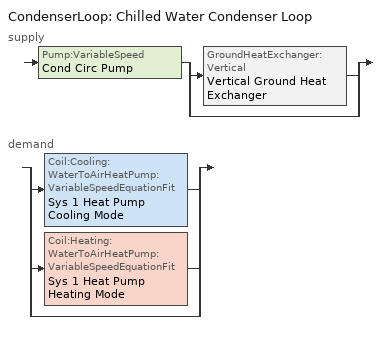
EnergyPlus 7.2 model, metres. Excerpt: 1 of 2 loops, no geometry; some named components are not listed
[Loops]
CondenserLoop 'Chilled Water Condenser Loop'
 supply: Pump:VariableSpeed 'Cond Circ Pump' > split
  | GroundHeatExchanger:Vertical 'Vertical Ground Heat Exchanger'
  | bypass
 demand: split
  | Coil:Cooling:WaterToAirHeatPump:VariableSpeedEquationFit 'Sys 1 Heat Pump Cooling Mode'
  | Coil:Heating:WaterToAirHeatPump:VariableSpeedEquationFit 'Sys 1 Heat Pump Heating Mode'
  | bypass
[ZoneHVAC:WaterToAirHeatPump]
Zone1WTAHP: Availability Schedule=FanAndCoilAvailSched; Supply Air Flow Rate During Cooling Operation {m3/s}=Autosize; Supply Air Flow Rate During Heating Operation {m3/s}=Autosize; Outdoor Air Flow Rate During Cooling Operation {m3/s}=0; Outdoor Air Flow Rate During Heating Operation {m3/s}=0; Supply Air Fan=Zone 1 Fan; Heating Coil=Sys 1 Heat Pump Heating Mode; Cooling Coil=Sys 1 Heat Pump Cooling Mode; Maximum Cycling Rate {cycles/hr}=2.5; Heat Pump Time Constant {s}=60; Fraction of On-Cycle Power Use=0.01; Heat Pump Fan Delay Time {s}=60; Supplemental Heating Coil=Heat Pump DX Supp Heating Coil 1; Maximum Supply Air Temperature from Supplemental Heater {C}=60; Maximum Outdoor Dry-Bulb Temperature for Supplemental Heater Operation {C}=20; Fan Placement=BlowThrough; Supply Air Fan Operating Mode Schedule=CyclingFanSch
[Coil:Cooling:WaterToAirHeatPump:VariableSpeedEquationFit]
Sys 1 Heat Pump Cooling Mode: Number of Speeds=10; Nominal Speed Level=10; Rated Total Cooling Capacity At Selected Nominal Speed Level {w}=Autosize; Rated Volumetric Air Flow Rate At Selected Nominal Speed Level {m3/s}=Autosize; Rated Volumetric Water Flow Rate At Selected Nominal Speed Level {m3/s}=Autosize; Nominal Time for Condensate to Begin Leaving the Coil {s}=0; Initial Moisture Evaporation Rate Divided by Steady-State AC Latent Capacity=0; Flag for Using Hot Gas Reheat, 0 or 1=0; Energy Part Load Fraction Curve=VS Energy Part Load Fraction 1; Speed 1 Reference Unit Total Cooling Capacity At Rated Conditions {w}=1524.1; Speed 1 Reference Unit Sensible Heat Ratio At Rated Conditions=0.75; Speed 1 Reference Unit COP At Rated Conditions=4; Speed 1 Reference Unit Air Flow Rate At Rated Conditions {m3/s}=0.135907; Speed 1 Reference Unit Water Flow Rate At Rated Conditions {m3/s}=0.000381695; Speed 1 Total Cooling Capacity Function of Temperature Curve=TC VS Temp1 Test; Speed 1 Total Cooling Capacity Function of Air Flow Fraction Curve=TC VS AirFrac Test; Speed 1 Total Cooling Capacity Function of Water Flow Fraction Curve=TC VS WaterFrac Test; Speed 1 Energy Input Ratio Function of Temperature Curve=EIR VS Temp1 Test; Speed 1 Energy Input Ratio Function of Air Flow Fraction Curve=EIR VS AirFrac Test; Speed 1 Energy Input Ratio Function of Water Flow Fraction Curve=EIR VS WaterFrac Test; Speed 1 Reference Unit Waste Heat Fraction of Input Power At Rated Conditions=0.1; Speed 1 Waste Heat Function of Temperature Curve=wasteHeat VS Temp1 Test; Speed 2 Reference Unit Total Cooling Capacity At Rated Conditions {w}=1877.9; Speed 2 Reference Unit Sensible Heat Ratio At Rated Conditions=0.75; Speed 2 Reference Unit COP At Rated Conditions=4; Speed 2 Reference Unit Air Flow Rate At Rated Conditions {m3/s}=0.151008; Speed 2 Reference Unit Water Flow Rate At Rated Conditions {m3/s}=0.000381695; Speed 2 Total Cooling Capacity Function of Temperature Curve=TC VS Temp1 Test; Speed 2 Total Cooling Capacity Function of Air Flow Fraction Curve=TC VS AirFrac Test; Speed 2 Total Cooling Capacity Function of Water Flow Fraction Curve=TC VS WaterFrac Test; Speed 2 Energy Input Ratio Function of Temperature Curve=EIR VS Temp1 Test; Speed 2 Energy Input Ratio Function of Air Flow Fraction Curve=EIR VS AirFrac Test; Speed 2 Energy Input Ratio Function of Water Flow Fraction Curve=EIR VS WaterFrac Test; Speed 2 Reference Unit Waste Heat Fraction of Input Power At Rated Conditions=0.1; Speed 2 Waste Heat Function of Temperature Curve=wasteHeat VS Temp1 Test; Speed 3 Reference Unit Total Cooling Capacity At Rated Conditions {w}=2226.6; Speed 3 Reference Unit Sensible Heat Ratio At Rated Conditions=0.75; Speed 3 Reference Unit COP At Rated Conditions=4; Speed 3 Reference Unit Air Flow Rate At Rated Conditions {m3/s}=0.166109; Speed 3 Reference Unit Water Flow Rate At Rated Conditions {m3/s}=0.000381695; Speed 3 Total Cooling Capacity Function of Temperature Curve=TC VS Temp1 Test; Speed 3 Total Cooling Capacity Function of Air Flow Fraction Curve=TC VS AirFrac Test; Speed 3 Total Cooling Capacity Function of Water Flow Fraction Curve=TC VS WaterFrac Test; Speed 3 Energy Input Ratio Function of Temperature Curve=EIR VS Temp1 Test; Speed 3 Energy Input Ratio Function of Air Flow Fraction Curve=EIR VS AirFrac Test; Speed 3 Energy Input Ratio Function of Water Flow Fraction Curve=EIR VS WaterFrac Test; Speed 3 Reference Unit Waste Heat Fraction of Input Power At Rated Conditions=0.1; Speed 3 Waste Heat Function of Temperature Curve=wasteHeat VS Temp1 Test; Speed 4 Reference Unit Total Cooling Capacity At Rated Conditions {w}=2911.3; Speed 4 Reference Unit Sensible Heat Ratio At Rated Conditions=0.75; Speed 4 Reference Unit COP At Rated Conditions=4; Speed 4 Reference Unit Air Flow Rate At Rated Conditions {m3/s}=0.19631; Speed 4 Reference Unit Water Flow Rate At Rated Conditions {m3/s}=0.000381695; Speed 4 Total Cooling Capacity Function of Temperature Curve=TC VS Temp1 Test; Speed 4 Total Cooling Capacity Function of Air Flow Fraction Curve=TC VS AirFrac Test; Speed 4 Total Cooling Capacity Function of Water Flow Fraction Curve=TC VS WaterFrac Test; Speed 4 Energy Input Ratio Function of Temperature Curve=EIR VS Temp1 Test; Speed 4 Energy Input Ratio Function of Air Flow Fraction Curve=EIR VS AirFrac Test; Speed 4 Energy Input Ratio Function of Water Flow Fraction Curve=EIR VS WaterFrac Test; Speed 4 Reference Unit Waste Heat Fraction of Input Power At Rated Conditions=0.1; Speed 4 Waste Heat Function of Temperature Curve=wasteHeat VS Temp1 Test; Speed 5 Reference Unit Total Cooling Capacity At Rated Conditions {w}=3581.7; Speed 5 Reference Unit Sensible Heat Ratio At Rated Conditions=0.75; Speed 5 Reference Unit COP At Rated Conditions=4; Speed 5 Reference Unit Air Flow Rate At Rated Conditions {m3/s}=0.226512; Speed 5 Reference Unit Water Flow Rate At Rated Conditions {m3/s}=0.000381695; Speed 5 Total Cooling Capacity Function of Temperature Curve=TC VS Temp1 Test; Speed 5 Total Cooling Capacity Function of Air Flow Fraction Curve=TC VS AirFrac Test; Speed 5 Total Cooling Capacity Function of Water Flow Fraction Curve=TC VS WaterFrac Test; Speed 5 Energy Input Ratio Function of Temperature Curve=EIR VS Temp1 Test; Speed 5 Energy Input Ratio Function of Air Flow Fraction Curve=EIR VS AirFrac Test; Speed 5 Energy Input Ratio Function of Water Flow Fraction Curve=EIR VS WaterFrac Test; Speed 5 Reference Unit Waste Heat Fraction of Input Power At Rated Conditions=0.1; Speed 5 Waste Heat Function of Temperature Curve=wasteHeat VS Temp1 Test; Speed 6 Reference Unit Total Cooling Capacity At Rated Conditions {w}=4239.5; Speed 6 Reference Unit Sensible Heat Ratio At Rated Conditions=0.75; Speed 6 Reference Unit COP At Rated Conditions=4; Speed 6 Reference Unit Air Flow Rate At Rated Conditions {m3/s}=0.256714; Speed 6 Reference Unit Water Flow Rate At Rated Conditions {m3/s}=0.000381695; Speed 6 Total Cooling Capacity Function of Temperature Curve=TC VS Temp1 Test; Speed 6 Total Cooling Capacity Function of Air Flow Fraction Curve=TC VS AirFrac Test; Speed 6 Total Cooling Capacity Function of Water Flow Fraction Curve=TC VS WaterFrac Test; Speed 6 Energy Input Ratio Function of Temperature Curve=EIR VS Temp1 Test; Speed 6 Energy Input Ratio Function of Air Flow Fraction Curve=EIR VS AirFrac Test; Speed 6 Energy Input Ratio Function of Water Flow Fraction Curve=EIR VS WaterFrac Test; Speed 6 Reference Unit Waste Heat Fraction of Input Power At Rated Conditions=0.1; Speed 6 Waste Heat Function of Temperature Curve=wasteHeat VS Temp1 Test; Speed 7 Reference Unit Total Cooling Capacity At Rated Conditions {w}=4885.7; Speed 7 Reference Unit Sensible Heat Ratio At Rated Conditions=0.75; Speed 7 Reference Unit COP At Rated Conditions=4; Speed 7 Reference Unit Air Flow Rate At Rated Conditions {m3/s}=0.286915; Speed 7 Reference Unit Water Flow Rate At Rated Conditions {m3/s}=0.000381695; Speed 7 Total Cooling Capacity Function of Temperature Curve=TC VS Temp1 Test; Speed 7 Total Cooling Capacity Function of Air Flow Fraction Curve=TC VS AirFrac Test; Speed 7 Total Cooling Capacity Function of Water Flow Fraction Curve=TC VS WaterFrac Test; Speed 7 Energy Input Ratio Function of Temperature Curve=EIR VS Temp1 Test; Speed 7 Energy Input Ratio Function of Air Flow Fraction Curve=EIR VS AirFrac Test; Speed 7 Energy Input Ratio Function of Water Flow Fraction Curve=EIR VS WaterFrac Test; Speed 7 Reference Unit Waste Heat Fraction of Input Power At Rated Conditions=0.1; Speed 7 Waste Heat Function of Temperature Curve=wasteHeat VS Temp1 Test; Speed 8 Reference Unit Total Cooling Capacity At Rated Conditions {w}=5520.7; Speed 8 Reference Unit Sensible Heat Ratio At Rated Conditions=0.75; Speed 8 Reference Unit COP At Rated Conditions=4; Speed 8 Reference Unit Air Flow Rate At Rated Conditions {m3/s}=0.317117; Speed 8 Reference Unit Water Flow Rate At Rated Conditions {m3/s}=0.000381695; Speed 8 Total Cooling Capacity Function of Temperature Curve=TC VS Temp1 Test; Speed 8 Total Cooling Capacity Function of Air Flow Fraction Curve=TC VS AirFrac Test; Speed 8 Total Cooling Capacity Function of Water Flow Fraction Curve=TC VS WaterFrac Test; Speed 8 Energy Input Ratio Function of Temperature Curve=EIR VS Temp1 Test; Speed 8 Energy Input Ratio Function of Air Flow Fraction Curve=EIR VS AirFrac Test; Speed 8 Energy Input Ratio Function of Water Flow Fraction Curve=EIR VS WaterFrac Test; Speed 8 Reference Unit Waste Heat Fraction of Input Power At Rated Conditions=0.1; Speed 8 Waste Heat Function of Temperature Curve=wasteHeat VS Temp1 Test; Speed 9 Reference Unit Total Cooling Capacity At Rated Conditions {w}=6144.8; Speed 9 Reference Unit Sensible Heat Ratio At Rated Conditions=0.75; Speed 9 Reference Unit COP At Rated Conditions=4; Speed 9 Reference Unit Air Flow Rate At Rated Conditions {m3/s}=0.347318; Speed 9 Reference Unit Water Flow Rate At Rated Conditions {m3/s}=0.000381695; Speed 9 Total Cooling Capacity Function of Temperature Curve=TC VS Temp1 Test; Speed 9 Total Cooling Capacity Function of Air Flow Fraction Curve=TC VS AirFrac Test; Speed 9 Total Cooling Capacity Function of Water Flow Fraction Curve=TC VS WaterFrac Test; Speed 9 Energy Input Ratio Function of Temperature Curve=EIR VS Temp1 Test; Speed 9 Energy Input Ratio Function of Air Flow Fraction Curve=EIR VS AirFrac Test; Speed 9 Energy Input Ratio Function of Water Flow Fraction Curve=EIR VS WaterFrac Test; Speed 9 Reference Unit Waste Heat Fraction of Input Power At Rated Conditions=0.1; Speed 9 Waste Heat Function of Temperature Curve=wasteHeat VS Temp1 Test; Speed 10 Reference Unit Total Cooling Capacity At Rated Conditions {w}=6758; Speed 10 Reference Unit Sensible Heat Ratio At Rated Conditions=0.75; Speed 10 Reference Unit COP At Rated Conditions=4; Speed 10 Reference Unit Air Flow Rate At Rated Conditions {m3/s}=0.37752; Speed 10 Reference Unit Water Flow Rate At Rated Conditions {m3/s}=0.000381695; Speed 10 Total Cooling Capacity Function of Temperature Curve=TC VS Temp1 Test; Speed 10 Total Cooling Capacity Function of Air Flow Fraction Curve=TC VS AirFrac Test; Speed 10 Total Cooling Capacity Function of Water Flow Fraction Curve=TC VS WaterFrac Test; Speed 10 Energy Input Ratio Function of Temperature Curve=EIR VS Temp1 Test; Speed 10 Energy Input Ratio Function of Air Flow Fraction Curve=EIR VS AirFrac Test; Speed 10 Energy Input Ratio Function of Water Flow Fraction Curve=EIR VS WaterFrac Test; Speed 10 Reference Unit Waste Heat Fraction of Input Power At Rated Conditions=0.1; Speed 10 Waste Heat Function of Temperature Curve=wasteHeat VS Temp1 Test
[Coil:Heating:WaterToAirHeatPump:VariableSpeedEquationFit]
Sys 1 Heat Pump Heating Mode: Number of Speeds=10; Nominal Speed Level=10; Rated Heating Capacity At Selected Nominal Speed Level {w}=Autosize; Rated Volumetric Air Flow Rate At Selected Nominal Speed Level {m3/s}=Autosize; Rated Volumetric Water Flow Rate At Selected Nominal Speed Level {m3/s}=Autosize; Energy Part Load Fraction Curve=VS Energy Part Load Fraction 1; Speed 1 Reference Unit Total Heating Capacity At Rated Conditions {w}=1838.7; Speed 1 Reference Unit COP At Rated Conditions=5; Speed 1 Reference Unit Air Flow Rate At Rated Conditions {m3/s}=0.166109; Speed 1 Reference Unit Water Flow Rate At Rated Conditions {m3/s}=0.000381695; Speed 1 Total Heating Capacity Function of Temperature Curve=Heating VS Temp1 Test; Speed 1 Total  Heating Capacity Function of Air Flow Fraction Curve=Heating VS AirFrac Test; Speed 1 Total Heating Capacity Function of Water Flow Fraction Curve=Heating VS WaterFrac Test; Speed 1 Energy Input Ratio Function of Temperature Curve=EIRH VS Temp1 Test; Speed 1 Energy Input Ratio Function of Air Flow Fraction Curve=EIRH VS AirFrac Test; Speed 1 Energy Input Ratio Function of Water Flow Fraction Curve=EIRH VS WaterFrac Test; Speed 1 Reference Unit Waste Heat Fraction of Input Power At Rated Conditions=0.1; Speed 1 Waste Heat Function of Temperature Curve=Heating wasteHeat VS Temp1 Test; Speed 2 Reference Unit Total Heating Capacity At Rated Conditions {w}=2295.5; Speed 2 Reference Unit COP At Rated Conditions=5; Speed 2 Reference Unit Air Flow Rate At Rated Conditions {m3/s}=0.179322; Speed 2 Reference Unit Water Flow Rate At Rated Conditions {m3/s}=0.000381695; Speed 2 Total Heating Capacity Function of Temperature Curve=Heating VS Temp1 Test; Speed 2 Total  Heating Capacity Function of Air Flow Fraction Curve=Heating VS AirFrac Test; Speed 2 Total Heating Capacity Function of Water Flow Fraction Curve=Heating VS WaterFrac Test; Speed 2 Energy Input Ratio Function of Temperature Curve=EIRH VS Temp1 Test; Speed 2 Energy Input Ratio Function of Air Flow Fraction Curve=EIRH VS AirFrac Test; Speed 2 Energy Input Ratio Function of Water Flow Fraction Curve=EIRH VS WaterFrac Test; Speed 2 Reference Unit Waste Heat Fraction of Input Power At Rated Conditions=0.1; Speed 2 Waste Heat Function of Temperature Curve=Heating wasteHeat VS Temp1 Test; Speed 3 Reference Unit Total Heating Capacity At Rated Conditions {w}=2751.3; Speed 3 Reference Unit COP At Rated Conditions=5; Speed 3 Reference Unit Air Flow Rate At Rated Conditions {m3/s}=0.192535; Speed 3 Reference Unit Water Flow Rate At Rated Conditions {m3/s}=0.000381695; Speed 3 Total Heating Capacity Function of Temperature Curve=Heating VS Temp1 Test; Speed 3 Total  Heating Capacity Function of Air Flow Fraction Curve=Heating VS AirFrac Test; Speed 3 Total Heating Capacity Function of Water Flow Fraction Curve=Heating VS WaterFrac Test; Speed 3 Energy Input Ratio Function of Temperature Curve=EIRH VS Temp1 Test; Speed 3 Energy Input Ratio Function of Air Flow Fraction Curve=EIRH VS AirFrac Test; Speed 3 Energy Input Ratio Function of Water Flow Fraction Curve=EIRH VS WaterFrac Test; Speed 3 Reference Unit Waste Heat Fraction of Input Power At Rated Conditions=0.1; Speed 3 Waste Heat Function of Temperature Curve=Heating wasteHeat VS Temp1 Test; Speed 4 Reference Unit Total Heating Capacity At Rated Conditions {w}=3659.6; Speed 4 Reference Unit COP At Rated Conditions=5; Speed 4 Reference Unit Air Flow Rate At Rated Conditions {m3/s}=0.218962; Speed 4 Reference Unit Water Flow Rate At Rated Conditions {m3/s}=0.000381695; Speed 4 Total Heating Capacity Function of Temperature Curve=Heating VS Temp1 Test; Speed 4 Total  Heating Capacity Function of Air Flow Fraction Curve=Heating VS AirFrac Test; Speed 4 Total Heating Capacity Function of Water Flow Fraction Curve=Heating VS WaterFrac Test; Speed 4 Energy Input Ratio Function of Temperature Curve=EIRH VS Temp1 Test; Speed 4 Energy Input Ratio Function of Air Flow Fraction Curve=EIRH VS AirFrac Test; Speed 4 Energy Input Ratio Function of Water Flow Fraction Curve=EIRH VS WaterFrac Test; Speed 4 Reference Unit Waste Heat Fraction of Input Power At Rated Conditions=0.1; Speed 4 Waste Heat Function of Temperature Curve=Heating wasteHeat VS Temp1 Test; Speed 5 Reference Unit Total Heating Capacity At Rated Conditions {w}=4563.7; Speed 5 Reference Unit COP At Rated Conditions=5; Speed 5 Reference Unit Air Flow Rate At Rated Conditions {m3/s}=0.245388; Speed 5 Reference Unit Water Flow Rate At Rated Conditions {m3/s}=0.000381695; Speed 5 Total Heating Capacity Function of Temperature Curve=Heating VS Temp1 Test; Speed 5 Total  Heating Capacity Function of Air Flow Fraction Curve=Heating VS AirFrac Test; Speed 5 Total Heating Capacity Function of Water Flow Fraction Curve=Heating VS WaterFrac Test; Speed 5 Energy Input Ratio Function of Temperature Curve=EIRH VS Temp1 Test; Speed 5 Energy Input Ratio Function of Air Flow Fraction Curve=EIRH VS AirFrac Test; Speed 5 Energy Input Ratio Function of Water Flow Fraction Curve=EIRH VS WaterFrac Test; Speed 5 Reference Unit Waste Heat Fraction of Input Power At Rated Conditions=0.1; Speed 5 Waste Heat Function of Temperature Curve=Heating wasteHeat VS Temp1 Test; Speed 6 Reference Unit Total Heating Capacity At Rated Conditions {w}=5463.3; Speed 6 Reference Unit COP At Rated Conditions=5; Speed 6 Reference Unit Air Flow Rate At Rated Conditions {m3/s}=0.271814; Speed 6 Reference Unit Water Flow Rate At Rated Conditions {m3/s}=0.000381695; Speed 6 Total Heating Capacity Function of Temperature Curve=Heating VS Temp1 Test; Speed 6 Total  Heating Capacity Function of Air Flow Fraction Curve=Heating VS AirFrac Test; Speed 6 Total Heating Capacity Function of Water Flow Fraction Curve=Heating VS WaterFrac Test; Speed 6 Energy Input Ratio Function of Temperature Curve=EIRH VS Temp1 Test; Speed 6 Energy Input Ratio Function of Air Flow Fraction Curve=EIRH VS AirFrac Test; Speed 6 Energy Input Ratio Function of Water Flow Fraction Curve=EIRH VS WaterFrac Test; Speed 6 Reference Unit Waste Heat Fraction of Input Power At Rated Conditions=0.1; Speed 6 Waste Heat Function of Temperature Curve=Heating wasteHeat VS Temp1 Test; Speed 7 Reference Unit Total Heating Capacity At Rated Conditions {w}=6358.4; Speed 7 Reference Unit COP At Rated Conditions=5; Speed 7 Reference Unit Air Flow Rate At Rated Conditions {m3/s}=0.298241; Speed 7 Reference Unit Water Flow Rate At Rated Conditions {m3/s}=0.000381695; Speed 7 Total Heating Capacity Function of Temperature Curve=Heating VS Temp1 Test; Speed 7 Total  Heating Capacity Function of Air Flow Fraction Curve=Heating VS AirFrac Test; Speed 7 Total Heating Capacity Function of Water Flow Fraction Curve=Heating VS WaterFrac Test; Speed 7 Energy Input Ratio Function of Temperature Curve=EIRH VS Temp1 Test; Speed 7 Energy Input Ratio Function of Air Flow Fraction Curve=EIRH VS AirFrac Test; Speed 7 Energy Input Ratio Function of Water Flow Fraction Curve=EIRH VS WaterFrac Test; Speed 7 Reference Unit Waste Heat Fraction of Input Power At Rated Conditions=0.1; Speed 7 Waste Heat Function of Temperature Curve=Heating wasteHeat VS Temp1 Test; Speed 8 Reference Unit Total Heating Capacity At Rated Conditions {w}=7248.5; Speed 8 Reference Unit COP At Rated Conditions=5; Speed 8 Reference Unit Air Flow Rate At Rated Conditions {m3/s}=0.324667; Speed 8 Reference Unit Water Flow Rate At Rated Conditions {m3/s}=0.000381695; Speed 8 Total Heating Capacity Function of Temperature Curve=Heating VS Temp1 Test; Speed 8 Total  Heating Capacity Function of Air Flow Fraction Curve=Heating VS AirFrac Test; Speed 8 Total Heating Capacity Function of Water Flow Fraction Curve=Heating VS WaterFrac Test; Speed 8 Energy Input Ratio Function of Temperature Curve=EIRH VS Temp1 Test; Speed 8 Energy Input Ratio Function of Air Flow Fraction Curve=EIRH VS AirFrac Test; Speed 8 Energy Input Ratio Function of Water Flow Fraction Curve=EIRH VS WaterFrac Test; Speed 8 Reference Unit Waste Heat Fraction of Input Power At Rated Conditions=0.1; Speed 8 Waste Heat Function of Temperature Curve=Heating wasteHeat VS Temp1 Test; Speed 9 Reference Unit Total Heating Capacity At Rated Conditions {w}=8133.6; Speed 9 Reference Unit COP At Rated Conditions=5; Speed 9 Reference Unit Air Flow Rate At Rated Conditions {m3/s}=0.351094; Speed 9 Reference Unit Water Flow Rate At Rated Conditions {m3/s}=0.000381695; Speed 9 Total Heating Capacity Function of Temperature Curve=Heating VS Temp1 Test; Speed 9 Total  Heating Capacity Function of Air Flow Fraction Curve=Heating VS AirFrac Test; Speed 9 Total Heating Capacity Function of Water Flow Fraction Curve=Heating VS WaterFrac Test; Speed 9 Energy Input Ratio Function of Temperature Curve=EIRH VS Temp1 Test; Speed 9 Energy Input Ratio Function of Air Flow Fraction Curve=EIRH VS AirFrac Test; Speed 9 Energy Input Ratio Function of Water Flow Fraction Curve=EIRH VS WaterFrac Test; Speed 9 Reference Unit Waste Heat Fraction of Input Power At Rated Conditions=0.1; Speed 9 Waste Heat Function of Temperature Curve=Heating wasteHeat VS Temp1 Test; Speed 10 Reference Unit Total Heating Capacity At Rated Conditions {w}=9013.2; Speed 10 Reference Unit COP At Rated Conditions=5; Speed 10 Reference Unit Air Flow Rate At Rated Conditions {m3/s}=0.37752; Speed 10 Reference Unit Water Flow Rate At Rated Conditions {m3/s}=0.000381695; Speed 10 Total Heating Capacity Function of Temperature Curve=Heating VS Temp1 Test; Speed 10 Total  Heating Capacity Function of Air Flow Fraction Curve=Heating VS AirFrac Test; Speed 10 Total Heating Capacity Function of Water Flow Fraction Curve=Heating VS WaterFrac Test; Speed 10 Energy Input Ratio Function of Temperature Curve=EIRH VS Temp1 Test; Speed 10 Energy Input Ratio Function of Air Flow Fraction Curve=EIRH VS AirFrac Test; Speed 10 Energy Input Ratio Function of Water Flow Fraction Curve=EIRH VS WaterFrac Test; Speed 10 Reference Unit Waste Heat Fraction of Input Power At Rated Conditions=0.1; Speed 10 Waste Heat Function of Temperature Curve=Heating wasteHeat VS Temp1 Test
[Fan:OnOff]
Zone 1 Fan: Availability Schedule=FanAndCoilAvailSched; Fan Efficiency=0.7; Pressure Rise {Pa}=300; Maximum Flow Rate {m3/s}=Autosize; Motor Efficiency=0.9; Motor In Airstream Fraction=1
[Coil:Heating:Gas]
Heat Pump DX Supp Heating Coil 1: Availability Schedule=FanAndCoilAvailSched; Gas Burner Efficiency=0.8; Nominal Capacity {W}=32000
[CondenserLoop]
Chilled Water Condenser Loop: Fluid Type=Water; Condenser Equipment Operation Scheme=Tower Loop Operation; Maximum Loop Temperature {C}=80; Minimum Loop Temperature {C}=10; Maximum Loop Flow Rate {m3/s}=0.004; Minimum Loop Flow Rate {m3/s}=0; Condenser Loop Volume {m3}=autocalculate; Load Distribution Scheme=Sequential
[SetpointManager:FollowGroundTemperature]
MyCondenserControl: Control Variable=Temperature; Offset Temperature Difference {deltaC}=0; Maximum Setpoint Temperature {C}=80; Minimum Setpoint Temperature {C}=10; Setpoint Node or NodeList=Condenser Supply Outlet Node
[Sizing:Plant]
Chilled Water Condenser Loop: Loop Type=Condenser; Design Loop Exit Temperature {C}=29.4; Loop Design Temperature Difference {deltaC}=5.6
[CondenserEquipmentOperationSchemes]
Tower Loop Operation: Control Scheme 1=Year Round Tower Operation; Control Scheme 1 Schedule=ON
[PlantEquipmentOperation:Uncontrolled]
Year Round Tower Operation: Equipment List=All Towers
[CondenserEquipmentList]
All Towers: Vertical Ground Heat Exchanger
[Pump:VariableSpeed]
Cond Circ Pump: Rated Flow Rate {m3/s}=.004; Rated Pump Head {Pa}=5000; Rated Power Consumption {W}=25; Motor Efficiency=.87; Fraction of Motor Inefficiencies to Fluid Stream=0; Coefficient 1 of the Part Load Performance Curve=0; Coefficient 2 of the Part Load Performance Curve=1; Coefficient 3 of the Part Load Performance Curve=0; Coefficient 4 of the Part Load Performance Curve=0; Minimum Flow Rate {m3/s}=0; Pump Control Type=INTERMITTENT
[Curve:Quadratic] Coefficient3 x**2=0; Minimum Value of x=0; Maximum Value of x=1
Name | Coefficient1 Constant | Coefficient2 x
VS Energy Part Load Fraction 1 | 0.85 | 0.15
TC VS AirFrac Test; TC VS WaterFrac Test; EIR VS AirFrac Test; EIR VS WaterFrac Test; Heating VS AirFrac Test; Heating VS WaterFrac Test; EIRH VS AirFrac Test; EIRH VS WaterFrac Test | 1 | 0
[Curve:Biquadratic]
Name | Coefficient1 Constant | Coefficient2 x | Coefficient3 x**2 | Coefficient4 y | Coefficient5 y**2 | Coefficient6 x*y | Minimum Value of x | Maximum Value of x | Minimum Value of y | Maximum Value of y
TC VS Temp1 Test | 1.43085 | -0.0453653 | 0.00199378 | -0.00805944 | 3.93414e-05 | -0.000181187 | 10 | 25.6 | 7.2 | 48.9
EIR VS Temp1 Test | 0.138848 | 0.0457985 | -0.00138661 | 0.0141485 | 0.000386055 | -0.000438194 | 10 | 25.6 | 7.2 | 48.9
wasteHeat VS Temp1 Test | 1 | 0 | 0 | 0 | 0 | 0 | 10 | 25.6 | 7.2 | 48.9
Heating VS Temp1 Test | 0.617474 | -0.00245669 | -1.8655e-05 | 0.0254921 | -0.000100773 | -0.000109447 | 7 | 27 | 10 | 30
EIRH VS Temp1 Test | 0.993257 | 0.0201512 | 7.72375e-05 | -0.0317207 | 0.000740649 | -0.000303875 | 7 | 27 | 10 | 30
Heating wasteHeat VS Temp1 Test | 1 | 0 | 0 | 0 | 0 | 0 | 7 | 27 | 10 | 30
[Schedule:Compact]
On; FanAndCoilAvailSched: Through: 12/31, For: AllDays, Until: 24:00, 1
CyclingFanSch: Through: 12/31, For: AllDays, Until: 24:00, 0
